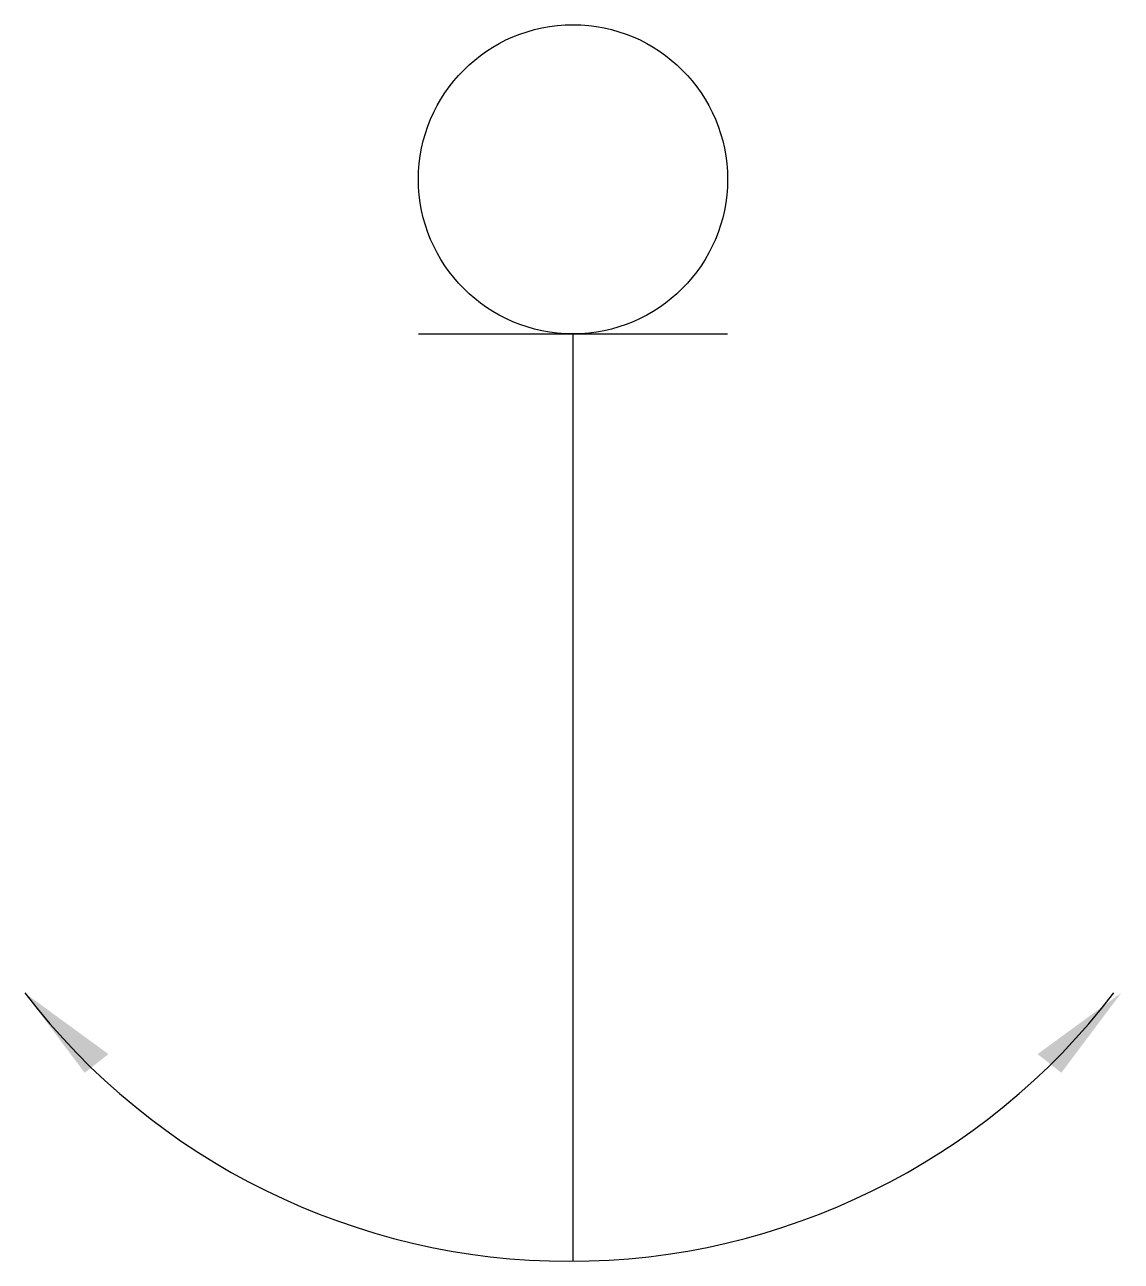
# Model space of a CAD drawing. Extents: x 5.16 to 8.71, y 2.94 to 6.94.
import ezdxf

# ---------------------------------------------------------------- set-up
doc = ezdxf.new("R2010")
doc.units = 0
doc.layers.get('0').update_dxf_attribs({"linetype": 'CONTINUOUS'})

msp = doc.modelspace()

# ---------------------------------------------------------------- linework, layer by layer
at = {"color": 0}
for p, q in [((6.4354, 5.9376), (7.4354, 5.9376)), ((6.9354, 2.9376), (6.9354, 5.9376))]:
    msp.add_line(p, q, dxfattribs=at)
msp.add_circle((6.9354, 6.4376), 0.5, dxfattribs=at)
msp.add_arc((6.9236, 5.1596), 2.222, 217.5441, 322.4559, dxfattribs=at)
for points in [[(5.1618, 3.8056), (5.4326, 3.6078), (5.3558, 3.5473)], [(8.7089, 3.8056), (8.4382, 3.6078), (8.515, 3.5473)]]:
    msp.add_solid(points, dxfattribs=at)

doc.saveas('drawing.dxf')
